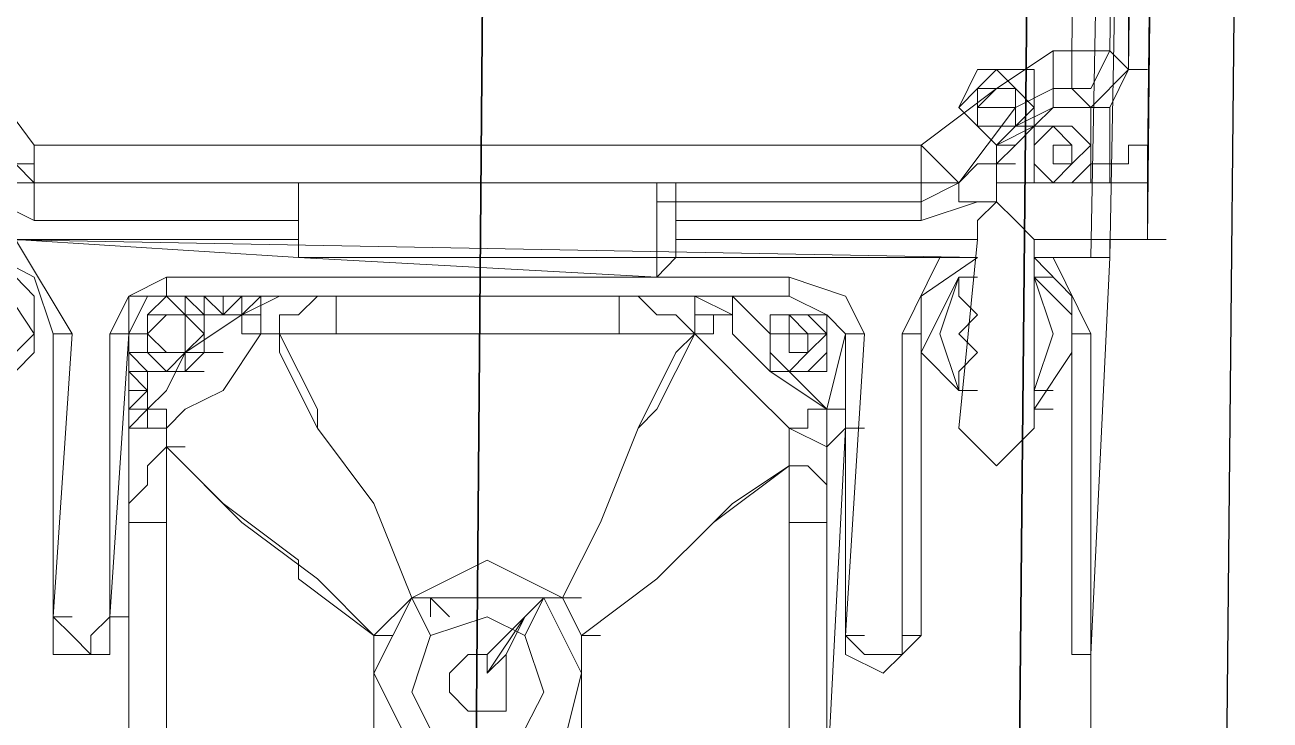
# Model space of a CAD drawing. Header units: millimetres. Extents: x -45 to 90, y -17 to 16.
# Drawn here: x 6.7914 to 7.0939, y 0.9421 to 1.1111 of the extents above; entities that cross this region are included whole.
import ezdxf

# ---------------------------------------------------------------- set-up
doc = ezdxf.new("R2010")
doc.units = ezdxf.units.MM
doc.header["$PDMODE"] = 3
doc.layers.add('PDF_Geometry', color=7, linetype='Continuous')

msp = doc.modelspace()

# ---------------------------------------------------------------- linework, layer by layer
at = {"color": 4}
msp.add_lwpolyline([(6.88247, -1.30647), (6.882, -1.36372), (6.87786, -1.8637), (6.87371, -2.36368), (6.91513, 2.63615)], dxfattribs=at)
at = {"color": 1}
msp.add_lwpolyline([(6.90598, 1.5311), (6.88076, -1.51276)], dxfattribs=at)
at = {"color": 4}
for centre in [(6.89329, 0), (6.8928, -0.05895)]:
    msp.add_circle(centre, 1.75, dxfattribs=at)
msp.add_point((6.90779, 1.74994), dxfattribs=at)
at = {"layer": 'PDF_Geometry', "lineweight": 18}
for points in [[(6.90827, 1.39357), (6.96328, 1.38899), (6.95411, 1.39835), (6.90368, 1.39835), (6.90827, 1.39835), (6.90827, 1.39357), (6.90368, 1.39357), (6.76158, 1.39357), (6.76158, 1.10477), (6.76616, 1.10477), (6.77991, 1.10019), (6.79366, 1.08185), (6.90368, 1.08185), (7.00912, 1.08185), (7.02745, 1.0956), (7.04121, 1.10477), (7.04579, 1.10477), (7.05038, 1.45775), (7.04579, 1.45775), (7.03204, 1.46233), (7.02287, 1.47609), (7.01829, 1.49901), (6.96328, 1.49901), (6.96328, 1.38899)], [(7.06413, 1.46233), (7.05954, 1.10019), (7.05496, 1.09102), (7.05038, 1.09102), (7.05954, 1.10019), (7.05496, 1.10477), (7.05954, 1.45775), (7.05038, 1.45775), (7.05038, 1.46233), (7.05038, 1.46692), (7.04121, 1.46692), (7.04579, 1.4715), (7.03662, 1.47609), (7.03662, 1.48067), (7.03204, 1.49442), (7.03204, 1.48984)], [(7.05954, 1.48984), (7.05496, 1.48984), (7.04579, 1.49442), (7.05496, 1.48984), (7.05496, 1.48067), (7.05954, 1.48067), (7.05954, 1.4715), (7.06413, 1.46233), (7.05954, 1.46233), (7.05954, 1.10019), (7.06413, 1.10019)], [(6.94952, 1.05893), (7.02287, 1.05893), (7.02287, 1.06352), (7.02745, 1.0681), (7.03204, 1.06352), (7.03662, 1.05893), (7.06413, 1.05893), (7.06871, 1.05893), (7.06413, 1.05893), (7.06871, 1.05893), (7.06413, 1.05893), (7.06871, 1.48984), (7.06413, 1.07727), (7.06413, 1.07268), (7.05496, 1.07268)], [(7.05954, 1.30189), (7.05496, 1.30189), (7.05496, 1.29731), (7.05038, 1.05454), (7.03662, 1.05454)], [(7.05038, 1.05454), (7.05496, 1.05454), (7.05954, 1.29731), (7.05496, 1.29731), (7.05954, 1.29731)], [(6.76616, 1.10477), (6.76616, 1.10019), (6.76616, 1.0956), (6.77074, 1.09102), (6.77533, 1.08644), (6.78908, 1.07268), (6.7845, 1.07268), (6.7845, 1.0681), (6.79366, 1.06352), (6.79366, 1.07268), (6.78908, 1.07268), (6.78908, 1.07727), (6.79366, 1.07268), (6.79825, 1.07268)], [(7.04121, 1.10477), (7.04121, 1.10019), (7.04121, 1.0956), (7.03204, 1.09102), (7.03204, 1.08644), (7.02745, 1.08185), (7.02745, 1.07727), (7.02287, 1.07727), (7.01829, 1.07268), (7.01829, 1.0681), (7.02287, 1.0681), (7.00912, 1.06352), (7.00912, 1.0681), (7.01829, 1.07268), (7.00912, 1.07268), (7.00912, 1.0681), (6.94952, 1.0681), (6.94952, 1.05454), (6.94494, 1.05454), (6.94494, 1.04976)], [(7.03204, 1.08185), (7.03662, 1.08644), (7.03204, 1.08644), (7.04121, 1.09102), (7.04121, 1.0956), (7.04579, 1.0956), (7.04579, 1.10019), (7.04579, 1.10477), (7.05496, 1.10477), (7.05038, 1.0956), (7.04579, 1.0956), (7.05038, 1.09102), (7.04121, 1.09102)], [(6.77991, 1.10019), (6.77533, 1.10019), (6.77533, 1.0956), (6.77533, 1.09102), (6.77074, 1.09102), (6.78908, 1.07727), (6.79366, 1.07727), (6.79366, 1.08185), (6.79366, 1.07727), (6.79366, 1.07268), (6.90368, 1.07268), (7.00912, 1.07268), (7.00912, 1.07727), (7.00912, 1.08185), (7.0137, 1.07727), (7.01829, 1.07268), (7.03204, 1.09102), (7.03204, 1.0956), (7.02745, 1.0956)], [(7.02287, 1.0681), (7.02745, 1.0681), (7.02745, 1.07268), (7.03204, 1.07268), (7.02745, 1.07268), (7.03204, 1.07268), (7.05038, 1.07268), (7.05496, 1.07268), (7.05038, 1.07268), (7.05038, 1.09102), (7.05038, 1.07727), (7.05496, 1.07727), (7.05496, 1.09102), (7.05038, 1.09102), (7.05496, 1.09102), (7.05038, 1.09102), (7.04121, 1.09102), (7.03662, 1.08644)], [(7.02745, 1.07727), (7.03204, 1.07727), (7.02745, 1.07727), (7.03204, 1.08185), (7.02745, 1.08185), (7.02745, 1.07727), (7.02745, 1.07268), (7.03204, 1.07268), (7.03662, 1.07268), (7.03662, 1.07727), (7.03662, 1.08185), (7.04121, 1.08644), (7.04579, 1.08644), (7.05038, 1.08185), (7.05038, 1.07727), (7.04579, 1.07268)], [(7.06413, 1.07268), (7.06413, 1.07727), (7.06413, 1.08185), (7.05954, 1.08185), (7.05954, 1.07727), (7.05496, 1.07727), (7.05496, 1.07268), (7.05038, 1.07268), (7.05038, 1.07727), (7.05496, 1.07727)], [(7.03662, 1.07268), (7.03204, 1.07268), (7.02745, 1.07268), (7.02745, 1.07727), (7.02745, 1.07268), (7.03204, 1.07268), (7.03662, 1.07268), (7.04579, 1.07268), (7.05038, 1.07268)], [(6.85784, 1.07268), (6.79366, 1.07268)], [(6.86243, 1.05454), (6.85784, 1.05454), (6.85784, 1.07268), (6.85326, 1.07268)], [(6.85784, 1.0681), (6.85784, 1.05454), (6.94494, 1.05454), (6.94494, 1.07268)], [(7.06413, 1.07268), (7.06413, 1.05893), (7.06413, 1.07268)], [(6.79366, 1.06352), (6.85784, 1.06352)], [(6.94952, 1.06352), (7.00912, 1.06352)], [(6.85784, 1.05893), (6.7845, 1.05893)], [(6.7845, 1.05893), (7.02287, 1.05454), (7.00912, 1.04518), (7.00912, 1.03601), (7.00912, 0.96267), (7.00453, 0.95808), (6.99995, 0.9535), (6.99078, 0.95808), (6.99078, 0.96267), (6.99078, 1.03601), (6.9862, 1.0406), (6.97703, 1.04518), (6.82575, 1.04518), (6.81659, 1.04518), (6.81659, 1.03601), (6.812, 0.96725), (6.812, 1.03601), (6.81659, 1.03601), (6.82117, 1.03601), (6.82117, 1.0406), (6.82575, 1.04518), (6.83034, 1.04518), (6.82575, 1.04518), (6.82117, 1.04518), (6.81659, 1.03601), (6.82117, 1.03601), (6.82117, 1.03143), (6.82575, 1.03143), (6.82117, 1.03143), (6.82117, 1.0406), (6.82575, 1.0406)], [(6.78908, 1.05893), (6.80283, 1.03601), (6.79825, 1.03601), (6.80283, 1.03601), (6.78908, 1.05893)], [(6.78908, 1.05893), (6.85784, 1.05454), (6.94494, 1.04976), (6.94952, 1.05454), (7.0137, 1.05454)], [(7.02287, 1.05893), (7.01829, 1.01309), (7.02287, 1.00851), (7.02745, 1.00392), (7.03204, 1.00851), (7.03662, 1.01309), (7.03662, 1.05893)], [(6.84409, 1.0406), (6.84867, 1.0406), (6.84409, 1.0406), (6.84409, 1.04518), (6.84867, 1.04518), (6.84409, 1.04518), (6.84867, 1.04518), (6.84409, 1.04518), (6.84409, 1.0406), (6.83951, 1.0406), (6.83492, 1.0406), (6.83492, 1.03601), (6.83492, 1.03143), (6.83492, 1.03601), (6.83492, 1.0406), (6.83951, 1.0406), (6.83492, 1.0406), (6.83492, 1.04518), (6.83034, 1.04518), (6.83492, 1.0406), (6.83492, 1.03601), (6.83492, 1.03143), (6.83492, 1.03601), (6.83492, 1.0406), (6.83951, 1.0406), (6.84409, 1.0406), (6.85326, 1.04518), (6.86701, 1.04518), (6.93577, 1.04518), (6.86701, 1.04518), (6.85326, 1.04518), (6.84867, 1.04518), (6.84867, 1.0406), (6.84409, 1.0406), (6.84867, 1.0406), (6.84867, 1.03601), (6.84409, 1.03601), (6.84409, 1.0406), (6.83034, 1.03143), (6.82575, 1.02226), (6.82117, 1.01767), (6.82117, 1.02226), (6.82117, 1.02684), (6.82575, 1.02684), (6.82117, 1.03143), (6.81659, 1.03143), (6.82117, 1.03143), (6.81659, 1.03143), (6.81659, 1.02684), (6.82117, 1.02226), (6.81659, 1.02226), (6.81659, 1.02684), (6.81659, 1.03143), (6.81659, 1.03601), (6.82117, 1.03601), (6.82117, 1.0406), (6.82575, 1.04518), (6.83034, 1.0406), (6.83492, 1.0406), (6.83492, 1.03601), (6.83492, 1.03143), (6.83034, 1.03143), (6.83034, 1.02684), (6.82575, 1.02684), (6.83034, 1.02684), (6.82575, 1.02684), (6.83034, 1.02684), (6.83034, 1.03143), (6.83492, 1.03143), (6.83951, 1.03143), (6.83492, 1.03143), (6.83492, 1.03601), (6.83492, 1.0406), (6.83951, 1.0406), (6.83951, 1.04518), (6.83951, 1.0406), (6.84409, 1.04518), (6.84409, 1.0406), (6.83951, 1.0406), (6.83492, 1.0406), (6.83492, 1.04518), (6.83034, 1.04518), (6.83492, 1.0406), (6.83492, 1.03601), (6.83492, 1.03143), (6.83034, 1.02684), (6.82575, 1.02684), (6.83034, 1.02684), (6.83492, 1.03143), (6.83492, 1.03601), (6.83492, 1.0406), (6.83034, 1.0406), (6.83034, 1.04518), (6.83034, 1.0406), (6.83492, 1.0406), (6.83034, 1.0406), (6.83034, 1.04518), (6.83034, 1.0406), (6.83492, 1.0406), (6.83034, 1.0406), (6.82575, 1.04518), (6.83034, 1.04518), (6.83492, 1.04518), (6.83034, 1.04518), (6.83492, 1.04518), (6.83951, 1.04518), (6.83492, 1.04518), (6.83034, 1.04518), (6.82575, 1.04518), (6.82575, 1.04976), (6.81659, 1.04518), (6.812, 1.03601), (6.81659, 1.04518), (6.82575, 1.04976), (6.82575, 1.04518), (6.82117, 1.04518), (6.81659, 1.03601), (6.812, 1.03601), (6.812, 0.96725), (6.80742, 0.96267), (6.80742, 0.95808), (6.80283, 0.96267), (6.79825, 0.96725), (6.79825, 1.03601), (6.79366, 1.04976), (6.7845, 1.05454), (6.79366, 1.04518), (6.79366, 1.03143), (6.7845, 1.02226)], [(6.7845, 1.05454), (6.79366, 1.04976), (6.79825, 1.03601), (6.79825, 0.96725), (6.79825, 0.95808), (6.80742, 0.95808), (6.812, 0.95808), (6.812, 0.96725), (6.81659, 1.03601), (6.81659, 1.04518), (6.82575, 1.04518), (6.97703, 1.04518), (6.9862, 1.0406), (6.99078, 1.03601), (6.99078, 0.96267), (6.99078, 0.95808), (6.99995, 0.9535), (7.00453, 0.95808), (7.00912, 0.96267), (7.00912, 1.03601), (7.00912, 1.04518), (7.02287, 1.05454), (7.0137, 1.05454), (7.00453, 1.03601), (7.00912, 1.03601), (7.00453, 1.03601), (7.0137, 1.05454), (7.02287, 1.05454)], [(6.7845, 1.02684), (6.79366, 1.03601), (6.7845, 1.04976)], [(6.81659, 0.92599), (6.81659, 1.01309), (6.82117, 1.01767), (6.82575, 1.02226), (6.83034, 1.03143), (6.84409, 1.0406), (6.84867, 1.0406), (6.84409, 1.0406), (6.84409, 1.03601), (6.84867, 1.03601), (6.84867, 1.0406), (6.84867, 1.04518), (6.85326, 1.04518), (6.84867, 1.04518), (6.84409, 1.04518), (6.84409, 1.0406), (6.84867, 1.04518), (6.95869, 1.04518), (6.95411, 1.04518), (6.96328, 1.0406), (6.96328, 1.03601), (6.97245, 1.02684), (6.9862, 1.01767), (6.99078, 1.01767), (6.99078, 1.03601), (6.99537, 1.03601), (6.99078, 0.96267), (6.99537, 1.03601), (6.99078, 1.03601), (6.99078, 1.01767), (6.99078, 1.01309), (6.9862, 0.92599), (6.99078, 1.01309), (6.99537, 1.01309), (6.99078, 1.01309), (6.9862, 0.92599)], [(6.81659, 0.93058), (6.81659, 0.99017), (6.82117, 0.99017), (6.82575, 0.99017), (6.82575, 0.97183), (6.82575, 0.94891), (6.82575, 0.93058), (6.82575, 0.94891), (6.82575, 0.97183), (6.82575, 0.99017), (6.82575, 0.99934), (6.82575, 1.00392), (6.82575, 1.00851), (6.82575, 1.01309), (6.83034, 1.01767), (6.83951, 1.02226), (6.84867, 1.03601), (6.85326, 1.03601), (6.85784, 1.03601), (6.86701, 1.03601), (6.86701, 1.0406), (6.86701, 1.04518), (6.86243, 1.04518), (6.85784, 1.0406), (6.85326, 1.0406), (6.85326, 1.03601), (6.85326, 1.03143), (6.86243, 1.01309), (6.87618, 0.99475), (6.88535, 0.97183), (6.88993, 0.97183), (6.88535, 0.97183), (6.90368, 0.981), (6.92202, 0.97183), (6.91744, 0.97183), (6.91285, 0.96267), (6.91744, 0.97183), (6.92202, 0.97183), (6.93119, 0.99017), (6.94036, 1.01309), (6.94952, 1.03143), (6.95411, 1.03601), (6.94952, 1.0406), (6.94494, 1.0406), (6.94036, 1.04518), (6.93577, 1.04518), (6.93577, 1.0406), (6.93577, 1.03601), (6.94036, 1.03601), (6.94494, 1.03601), (6.94952, 1.03601), (6.95411, 1.03601), (6.94494, 1.01767), (6.94036, 1.01309), (6.93119, 0.99017), (6.92202, 0.97183), (6.9266, 0.97183), (6.92202, 0.97183), (6.91744, 0.97183), (6.92202, 0.97183), (6.9266, 0.97183), (6.92202, 0.97183), (6.91744, 0.97183), (6.92202, 0.97183), (6.9266, 0.96267), (6.9266, 0.93516)], [(6.87618, 0.93994), (6.87618, 0.96267), (6.88076, 0.96267), (6.87618, 0.96267), (6.88535, 0.97183), (6.87618, 0.99475), (6.86243, 1.01309), (6.86243, 1.01767), (6.85326, 1.03601), (6.85784, 1.03601), (6.85326, 1.03601), (6.85784, 1.03601), (6.86701, 1.03601), (6.87159, 1.03601), (6.90368, 1.03601), (6.93577, 1.03601), (6.93577, 1.0406), (6.93577, 1.04518), (6.94036, 1.04518), (6.94494, 1.0406), (6.94952, 1.0406), (6.95411, 1.03601), (6.95869, 1.03601), (6.95411, 1.03601), (6.94952, 1.03601), (6.94494, 1.03601), (6.94036, 1.03601), (6.93577, 1.03601), (6.90368, 1.03601), (6.87159, 1.03601), (6.86701, 1.03601), (6.86701, 1.0406), (6.86701, 1.04518), (6.86243, 1.04518), (6.85784, 1.0406), (6.85326, 1.0406), (6.85326, 1.03601), (6.85784, 1.03601), (6.85326, 1.03601), (6.84867, 1.03601), (6.83951, 1.02226), (6.83034, 1.01767), (6.82575, 1.01309), (6.82575, 1.01767), (6.82117, 1.01767), (6.82117, 1.01309), (6.82575, 1.01309), (6.82575, 1.01767), (6.82117, 1.01767), (6.82117, 1.01309), (6.81659, 1.01309), (6.81659, 0.99017), (6.81659, 0.99475), (6.82117, 0.99934), (6.82117, 1.00392), (6.82575, 1.00851), (6.83951, 0.99475), (6.85784, 0.981), (6.85784, 0.97642), (6.87618, 0.96267), (6.88076, 0.96267), (6.87618, 0.96267), (6.86243, 0.97642), (6.84409, 0.99017), (6.82575, 1.00851), (6.82575, 1.00392), (6.82575, 0.99934), (6.82575, 0.99017), (6.82117, 0.99017), (6.81659, 0.99017), (6.81659, 0.93058)], [(6.97703, 0.93516), (6.97703, 0.97183), (6.97703, 0.99017), (6.97703, 0.99934), (6.97703, 1.00392), (6.97703, 1.01309), (6.98161, 1.01309), (6.98161, 1.01767), (6.9862, 1.01767), (6.97703, 1.02684), (6.97245, 1.02684), (6.97245, 1.03601), (6.96328, 1.04518), (6.95869, 1.04518), (6.96328, 1.04518), (6.95869, 1.04518), (6.84867, 1.04518), (6.85326, 1.04518), (6.84409, 1.0406), (6.84867, 1.0406), (6.84409, 1.0406), (6.83951, 1.0406), (6.83492, 1.04518), (6.83034, 1.04518), (6.83492, 1.04518), (6.83951, 1.04518), (6.83492, 1.04518), (6.83951, 1.0406), (6.83951, 1.04518), (6.83951, 1.0406), (6.84409, 1.04518), (6.84867, 1.04518), (6.95869, 1.04518), (6.84867, 1.04518), (6.84409, 1.0406)], [(6.83492, 1.04518), (6.84409, 1.04518), (6.83492, 1.04518)], [(6.83492, 1.04518), (6.84409, 1.04518), (6.83492, 1.04518)], [(6.95869, 1.03601), (6.95411, 1.03601), (6.95869, 1.03143), (6.96786, 1.02226), (6.97703, 1.01309), (6.98161, 1.01309), (6.98161, 1.01767), (6.9862, 1.01767), (6.97703, 1.02684), (6.9862, 1.02684), (6.9862, 1.03601), (6.9862, 1.0406), (6.97703, 1.0406), (6.97245, 1.0406), (6.97245, 1.03601), (6.96328, 1.04518), (6.96328, 1.0406), (6.95411, 1.04518)], [(6.95411, 1.04518), (6.95869, 1.04518), (6.96328, 1.04518), (6.97703, 1.04518), (6.9862, 1.0406), (6.99078, 1.03601), (6.9862, 1.01767), (6.97245, 1.02684), (6.96328, 1.03601), (6.96328, 1.0406), (6.96328, 1.04518), (6.96786, 1.04518), (6.96328, 1.04518), (6.96786, 1.04518), (6.96328, 1.04518), (6.97703, 1.04518), (6.9862, 1.0406), (6.99078, 1.03601), (6.9862, 1.01767), (6.9862, 1.01309), (6.9862, 1.00851), (6.9862, 1.01767), (6.99078, 1.01767), (6.99078, 1.01309), (6.9862, 1.00851), (6.9862, 1.01767), (6.99078, 1.01767), (6.99078, 1.01309), (6.9862, 1.00851), (6.97703, 1.01309), (6.96786, 1.02226), (6.95869, 1.03143), (6.95411, 1.03601), (6.95869, 1.03601)], [(6.82575, 1.0406), (6.82117, 1.0406), (6.82117, 1.03143)], [(6.83034, 1.0406), (6.82575, 1.0406)], [(6.83034, 1.0406), (6.82575, 1.0406)], [(6.82117, 1.03601), (6.81659, 1.03601), (6.81659, 1.03143)], [(6.82117, 1.03601), (6.82117, 1.03143)], [(6.85326, 1.03601), (6.86243, 1.01767), (6.86243, 1.01309), (6.87618, 0.99475), (6.88535, 0.97183)], [(6.88535, 0.97183), (6.87618, 0.99475), (6.86243, 1.01309), (6.85326, 1.03143), (6.85326, 1.03601)], [(6.85326, 1.03601), (6.85784, 1.03601)], [(6.85326, 1.03601), (6.85784, 1.03601)], [(6.82117, 1.03143), (6.81659, 1.03143)], [(6.82575, 1.02684), (6.82117, 1.03143)], [(6.82117, 1.03143), (6.82575, 1.03143)], [(6.82117, 1.03143), (6.82575, 1.03143)], [(6.81659, 0.92599), (6.81659, 1.01309), (6.82117, 1.01767), (6.81659, 1.01767), (6.81659, 1.01309), (6.82117, 1.01309), (6.82575, 1.01309), (6.82575, 1.00851), (6.83951, 0.99475), (6.85784, 0.981), (6.85784, 0.97642), (6.87618, 0.96267), (6.88076, 0.96267), (6.87618, 0.96267), (6.86243, 0.97642), (6.84409, 0.99017), (6.82575, 1.00851), (6.83034, 1.00851), (6.82575, 1.00851), (6.82117, 1.00392), (6.82117, 0.99934), (6.81659, 0.99475), (6.81659, 0.99017), (6.81659, 1.01309), (6.82117, 1.01767), (6.82575, 1.01767), (6.82117, 1.01767), (6.81659, 1.01767), (6.82117, 1.01767), (6.81659, 1.01767), (6.81659, 1.02684), (6.81659, 1.01767), (6.82117, 1.02226), (6.81659, 1.02226), (6.82117, 1.02226), (6.81659, 1.01767), (6.82117, 1.01767), (6.82117, 1.02226), (6.82117, 1.02684), (6.81659, 1.02684), (6.82117, 1.02684), (6.82117, 1.02226), (6.81659, 1.02226), (6.81659, 1.02684), (6.82117, 1.02226), (6.82117, 1.01767), (6.81659, 1.01767), (6.81659, 1.01309), (6.81659, 0.92599)], [(6.81659, 1.01767), (6.81659, 1.02684)], [(6.81659, 1.02684), (6.81659, 1.01767)], [(6.82117, 1.02684), (6.82575, 1.02684), (6.83034, 1.02684)], [(6.82117, 1.02684), (6.82575, 1.02684)], [(6.82117, 1.02684), (6.82575, 1.02684), (6.83034, 1.02684)], [(6.82117, 1.02684), (6.82575, 1.02684)], [(6.82575, 1.02684), (6.82117, 1.02684)], [(6.82117, 1.02226), (6.82117, 1.02684)], [(6.83034, 1.02684), (6.83492, 1.02684)], [(6.83034, 1.02684), (6.83492, 1.02684)], [(6.82117, 1.01767), (6.82117, 1.02226)], [(6.81659, 1.01309), (6.81659, 1.01767)], [(6.82117, 1.01767), (6.81659, 1.01309)], [(6.82117, 1.01767), (6.81659, 1.01767), (6.81659, 1.01309)], [(6.81659, 1.01767), (6.82117, 1.01767)], [(6.81659, 1.01767), (6.82117, 1.01767)], [(6.81659, 1.01767), (6.82117, 1.01767)], [(6.9862, 0.92599), (6.99078, 1.01309), (6.99078, 1.01767), (6.9862, 1.01767), (6.9862, 1.01309), (6.9862, 1.00851), (6.9862, 0.99017), (6.9862, 0.99475), (6.9862, 0.99934), (6.98161, 1.00392), (6.97703, 1.00392), (6.98161, 1.00392), (6.97703, 1.00392), (6.95869, 0.99017), (6.94494, 0.97642), (6.9266, 0.96267), (6.9266, 0.93516)], [(6.99078, 1.01767), (6.9862, 1.01767), (6.99078, 1.01767)], [(6.99078, 1.01767), (6.9862, 1.01767), (6.99078, 1.01767)], [(6.81659, 1.01309), (6.81659, 0.92599)], [(6.9862, 0.93058), (6.9862, 0.99017), (6.98161, 0.99017), (6.97703, 0.99017), (6.98161, 0.99017), (6.9862, 0.99017), (6.9862, 1.00851), (6.97703, 1.01309), (6.97703, 1.00392), (6.96328, 0.99475), (6.95869, 0.99017), (6.94494, 0.97642), (6.9266, 0.96267), (6.93119, 0.96267), (6.9266, 0.96267), (6.92202, 0.97183), (6.91744, 0.97183), (6.92202, 0.97183), (6.90368, 0.981), (6.88535, 0.97183), (6.88993, 0.97183)], [(6.82575, 1.00851), (6.83034, 1.00851)], [(6.82575, 1.00851), (6.83034, 1.00851)], [(6.97703, 1.00392), (6.98161, 1.00392)], [(6.97703, 1.00392), (6.98161, 1.00392)], [(6.97703, 1.00392), (6.98161, 1.00392)], [(6.97703, 0.93516), (6.97703, 0.97183), (6.97703, 0.99017), (6.97703, 0.99934), (6.97703, 1.00392), (6.98161, 1.00392), (6.9862, 0.99934), (6.9862, 0.99475), (6.9862, 0.99017), (6.9862, 0.93058)], [(6.97703, 1.00392), (6.98161, 1.00392)], [(6.90368, 0.95808), (6.90827, 0.96267), (6.91285, 0.96725), (6.91744, 0.97183), (6.88993, 0.97183), (6.88535, 0.97183), (6.87618, 0.96267), (6.88076, 0.96267), (6.87618, 0.96267), (6.88076, 0.96267), (6.87618, 0.96267), (6.87618, 0.93994)], [(6.88535, 0.93516), (6.87618, 0.9535), (6.88535, 0.97183), (6.88993, 0.96267), (6.88535, 0.97183), (6.87618, 0.9535), (6.88535, 0.93516)], [(6.88993, 0.97183), (6.88535, 0.97183), (6.88993, 0.97183), (6.89452, 0.96725), (6.88993, 0.97183), (6.88535, 0.97183), (6.88993, 0.97183), (6.88535, 0.97183), (6.88993, 0.97183), (6.91744, 0.97183), (6.91285, 0.96725), (6.91744, 0.97183), (6.9266, 0.9535), (6.92202, 0.93516)], [(6.88993, 0.97183), (6.88993, 0.96725)], [(6.88993, 0.97183), (6.88993, 0.96725)], [(6.92202, 0.93516), (6.9266, 0.9535), (6.91744, 0.97183), (6.91285, 0.96725), (6.90368, 0.9535), (6.91285, 0.96725), (6.90827, 0.95808), (6.90368, 0.9535), (6.90368, 0.95808)], [(6.9266, 0.96267), (6.93119, 0.96267)], [(6.9266, 0.96267), (6.93119, 0.96267)], [(6.9266, 0.96267), (6.93119, 0.96267)], [(6.9266, 0.96267), (6.93119, 0.96267)]]:
    msp.add_lwpolyline(points, dxfattribs=at)
at = {"layer": 'PDF_Geometry', "lineweight": 25}
msp.add_lwpolyline([(7.08246, 0.83431), (7.08705, 1.30189), (7.03662, 1.30189), (7.03204, 0.83431), (7.03662, 1.30189), (6.77533, 1.30647), (7.03662, 1.30189)], dxfattribs=at)
at = {"layer": 'PDF_Geometry', "lineweight": 18}
for points in [[(7.03662, 1.09102), (7.03662, 1.10019), (7.02745, 1.10019), (7.02287, 1.10019), (7.01829, 1.09102), (7.02287, 1.08644), (7.02745, 1.08185), (7.03662, 1.08644), (7.03662, 1.09102), (7.03204, 1.0956), (7.02745, 1.10019), (7.02287, 1.0956), (7.01829, 1.09102), (7.02287, 1.08644), (7.02745, 1.08185), (7.03204, 1.08644)], [(7.03662, 1.09102), (7.03204, 1.0956), (7.02745, 1.10019), (7.02287, 1.0956), (7.02287, 1.09102), (7.02287, 1.08644), (7.02745, 1.08644), (7.03204, 1.08644)], [(7.03662, 1.09102), (7.03204, 1.0956), (7.02745, 1.10019), (7.02287, 1.0956), (7.02287, 1.09102), (7.02287, 1.08644), (7.02745, 1.08644), (7.03204, 1.08644)], [(7.03204, 1.09102), (7.03204, 1.0956), (7.02745, 1.0956), (7.02287, 1.0956), (7.02287, 1.09102), (7.02287, 1.08644), (7.02745, 1.08644), (7.03204, 1.08644)], [(7.02287, 1.09102), (7.02745, 1.09102), (7.03204, 1.09102), (7.03204, 1.0956), (7.02745, 1.0956)], [(7.04579, 1.08644), (7.04121, 1.08644), (7.03662, 1.08185), (7.03662, 1.07727), (7.03662, 1.07268), (7.04579, 1.07268), (7.05038, 1.07727), (7.05038, 1.08185)], [(7.04579, 1.08185), (7.04121, 1.08644), (7.03662, 1.08185), (7.03662, 1.07727), (7.04121, 1.07268), (7.04579, 1.07727)], [(7.05038, 1.08185), (7.04579, 1.08644), (7.04121, 1.08644), (7.03662, 1.08644), (7.03662, 1.08185), (7.03662, 1.07727), (7.04121, 1.07268), (7.04579, 1.07727)], [(7.04121, 1.07727), (7.04121, 1.08185), (7.04579, 1.08185), (7.04579, 1.07727)], [(6.94952, 1.0681), (6.94494, 1.0681), (6.94494, 1.07268), (6.85784, 1.07268), (6.85784, 1.0681), (6.85784, 1.07268), (6.85326, 1.07268), (6.85784, 1.07268), (6.85784, 1.0681), (6.85784, 1.07268), (6.85326, 1.07268), (6.85784, 1.07268), (6.94494, 1.07268), (6.95411, 1.07268), (6.94952, 1.07268), (6.94952, 1.0681), (6.94952, 1.07268), (6.95411, 1.07268), (6.94952, 1.07268)], [(7.02287, 1.05893), (7.01829, 1.01309), (7.02287, 1.00851), (7.02745, 1.00392), (7.03204, 1.00851), (7.03662, 1.01309), (7.03662, 1.05893), (7.03204, 1.06352), (7.02745, 1.0681), (7.02287, 1.06352)], [(7.05496, 1.05454), (7.05496, 1.05893)], [(6.7845, 1.05454), (6.79366, 1.04518), (6.79366, 1.03143), (6.7845, 1.02226), (6.7845, 1.02684), (6.79366, 1.03601), (6.7845, 1.04976)], [(7.04579, 0.95808), (7.05038, 0.95808), (7.05038, 0.9535), (7.05038, 0.95808), (7.05496, 1.05454), (7.04121, 1.05454), (7.05496, 1.05454), (7.05038, 0.95808), (7.05038, 1.03601), (7.05038, 0.95808), (7.04579, 0.95808), (7.05038, 0.95808), (7.05038, 0.9535), (7.05038, 0.95808), (7.04579, 0.95808), (7.04579, 1.03601), (7.04579, 1.04518), (7.03662, 1.05454), (7.04121, 1.05454), (7.05038, 1.03601), (7.04579, 1.03601), (7.05038, 1.03601), (7.04121, 1.05454), (7.03662, 1.05454), (7.04579, 1.04518), (7.04579, 1.03601)], [(6.82575, 1.04976), (6.97703, 1.04976)], [(6.97703, 1.04518), (6.97703, 1.04976), (6.99078, 1.04518), (6.99537, 1.03601), (6.99078, 1.04518), (6.97703, 1.04976), (6.97703, 1.04518), (6.9862, 1.0406), (6.99078, 1.03601), (6.9862, 1.0406)], [(7.02287, 1.02226), (7.01829, 1.02226), (7.0137, 1.03601), (7.01829, 1.04976), (7.01829, 1.04518), (7.02287, 1.0406), (7.01829, 1.04518), (7.01829, 1.04976), (7.02287, 1.04976), (7.01829, 1.04976), (7.0137, 1.0406), (7.00912, 1.03143), (7.01829, 1.02226), (7.02287, 1.02226), (7.01829, 1.02226), (7.00912, 1.03143), (7.0137, 1.0406), (7.01829, 1.04976), (7.0137, 1.03601), (7.01829, 1.02226)], [(7.01829, 1.04976), (7.02287, 1.04976)], [(7.03662, 1.02226), (7.03662, 1.01767), (7.04579, 1.03143), (7.04579, 1.0406), (7.03662, 1.04976), (7.04121, 1.03601), (7.03662, 1.02226), (7.03662, 1.01767), (7.04121, 1.01767), (7.03662, 1.01767), (7.04579, 1.03143), (7.04579, 1.0406), (7.03662, 1.04976), (7.04121, 1.04976), (7.03662, 1.04976), (7.04121, 1.03601)], [(7.03662, 1.03143), (7.03662, 1.02684), (7.03662, 1.02226), (7.03662, 1.02684), (7.03662, 1.03143), (7.03662, 1.0406), (7.03662, 1.04518), (7.03662, 1.04976), (7.03662, 1.04518), (7.03662, 1.0406)], [(7.04121, 1.04976), (7.03662, 1.04976)], [(6.95411, 1.0406), (6.95411, 1.04518), (6.93577, 1.04518), (6.95411, 1.04518), (6.95411, 1.0406), (6.95411, 1.03601), (6.95869, 1.03601), (6.95869, 1.0406), (6.96328, 1.0406), (6.95869, 1.0406), (6.95411, 1.0406), (6.95411, 1.03601), (6.95869, 1.03601), (6.95869, 1.0406), (6.96328, 1.0406), (6.95869, 1.0406)], [(6.96328, 1.04518), (6.97703, 1.04518), (6.96328, 1.04518), (6.95869, 1.04518)], [(6.83034, 1.03601), (6.83034, 1.0406), (6.82575, 1.0406), (6.82117, 1.0406), (6.82117, 1.03601), (6.82117, 1.03143), (6.82575, 1.03143), (6.83034, 1.03143), (6.83034, 1.03601), (6.83034, 1.03143), (6.82575, 1.03143), (6.82117, 1.03601), (6.82575, 1.0406), (6.83034, 1.0406)], [(6.83492, 1.03601), (6.83034, 1.0406), (6.82575, 1.0406), (6.82117, 1.0406), (6.82117, 1.03601), (6.82117, 1.03143), (6.82575, 1.02684), (6.83034, 1.03143)], [(6.83034, 1.03601), (6.83034, 1.0406), (6.82575, 1.0406), (6.82117, 1.0406), (6.82117, 1.03601), (6.82117, 1.03143), (6.82575, 1.03143), (6.83034, 1.03143), (6.83034, 1.03601), (6.83034, 1.03143), (6.82575, 1.03143), (6.82117, 1.03601), (6.82575, 1.0406), (6.83034, 1.0406)], [(6.83492, 1.03601), (6.83034, 1.0406), (6.82575, 1.0406), (6.82117, 1.0406), (6.82117, 1.03601), (6.82117, 1.03143), (6.82575, 1.02684), (6.83034, 1.03143)], [(6.9862, 1.03601), (6.98161, 1.03601), (6.97703, 1.0406), (6.97703, 1.03601), (6.97245, 1.03601), (6.97245, 1.03143), (6.97703, 1.02684), (6.98161, 1.03143)], [(6.9862, 1.03601), (6.98161, 1.0406), (6.97703, 1.0406), (6.97245, 1.0406), (6.97245, 1.03601), (6.97245, 1.03143), (6.97703, 1.02684), (6.98161, 1.03143)], [(6.98161, 1.0406), (6.97703, 1.0406), (6.97245, 1.0406), (6.97245, 1.03601), (6.97245, 1.02684), (6.97703, 1.02684), (6.98161, 1.02684), (6.9862, 1.03143), (6.9862, 1.0406)], [(6.9862, 1.03601), (6.98161, 1.03601), (6.97703, 1.0406), (6.97703, 1.03601), (6.97245, 1.03601), (6.97245, 1.03143), (6.97703, 1.02684), (6.98161, 1.03143)], [(6.9862, 1.03601), (6.98161, 1.0406), (6.97703, 1.0406), (6.97245, 1.0406), (6.97245, 1.03601), (6.97245, 1.03143), (6.97703, 1.02684), (6.98161, 1.03143)], [(6.97245, 1.03601), (6.97245, 1.02684), (6.97703, 1.02684), (6.9862, 1.02684), (6.9862, 1.03601), (6.9862, 1.0406), (6.97703, 1.0406), (6.97245, 1.0406)], [(6.98161, 1.0406), (6.97703, 1.0406), (6.97245, 1.0406), (6.97245, 1.03601), (6.97245, 1.02684), (6.97703, 1.02684), (6.98161, 1.02684), (6.9862, 1.03143), (6.9862, 1.0406)], [(7.01829, 1.03601), (7.02287, 1.0406), (7.01829, 1.03601), (7.02287, 1.03143), (7.01829, 1.02684), (7.01829, 1.02226), (7.01829, 1.02684), (7.02287, 1.03143)], [(6.812, 0.96725), (6.812, 0.95808), (6.80742, 0.95808), (6.79825, 0.95808), (6.79825, 0.96725), (6.80283, 1.03601), (6.79825, 0.96725), (6.80283, 0.96725), (6.79825, 0.96725), (6.80283, 0.96267), (6.80742, 0.95808), (6.80742, 0.96267), (6.812, 0.96725), (6.81659, 0.96725)], [(6.9266, 0.97183), (6.92202, 0.97183), (6.93119, 0.99017), (6.94036, 1.01309), (6.94952, 1.03143), (6.95411, 1.03601), (6.94494, 1.01767), (6.94036, 1.01309), (6.93119, 0.99017), (6.92202, 0.97183)], [(6.95869, 1.03601), (6.95411, 1.03601)], [(6.98161, 1.03601), (6.98161, 1.03143), (6.97703, 1.03143), (6.97703, 1.03601)], [(6.98161, 1.03601), (6.98161, 1.03143), (6.97703, 1.03143), (6.97703, 1.03601)], [(7.00453, 0.96267), (7.00453, 0.95808), (6.99995, 0.95808), (6.99537, 0.95808), (6.99078, 0.96267), (6.99537, 0.96267), (6.99078, 0.96267), (6.99537, 0.95808), (6.99995, 0.95808), (7.00453, 0.95808), (7.00453, 0.96267), (7.00912, 0.96267), (7.00453, 0.96267), (7.00453, 1.03601)], [(6.82117, 1.02684), (6.81659, 1.03143), (6.81659, 1.02684)], [(6.82117, 1.02684), (6.81659, 1.03143), (6.81659, 1.02684)], [(6.83034, 1.02684), (6.82575, 1.02684)], [(7.04121, 1.02226), (7.03662, 1.02226)], [(6.82575, 1.01767), (6.82117, 1.01767)], [(6.97703, 1.00392), (6.96328, 0.99475), (6.95869, 0.99017), (6.94494, 0.97642), (6.9266, 0.96267), (6.94494, 0.97642), (6.95869, 0.99017)], [(6.91744, 0.94891), (6.91285, 0.96267), (6.90368, 0.96725), (6.88993, 0.96267), (6.88535, 0.94891), (6.88993, 0.93994), (6.90368, 0.93516), (6.91285, 0.93994)], [(6.91744, 0.94891), (6.91285, 0.96267), (6.90368, 0.96725), (6.88993, 0.96267), (6.88535, 0.94891), (6.88993, 0.93994), (6.90368, 0.93516), (6.91285, 0.93994)], [(6.90827, 0.95808), (6.91285, 0.96725), (6.90827, 0.96267), (6.90368, 0.95808), (6.8991, 0.95808), (6.89452, 0.9535), (6.89452, 0.94891), (6.8991, 0.94433), (6.90368, 0.94433), (6.90827, 0.94433), (6.90827, 0.94891)], [(6.93119, 0.96267), (6.9266, 0.96267)], [(6.90827, 0.95808), (6.90827, 0.94891), (6.90827, 0.94433), (6.90368, 0.94433), (6.8991, 0.94433), (6.89452, 0.94891), (6.89452, 0.9535), (6.8991, 0.95808), (6.90368, 0.95808), (6.90368, 0.9535)], [(7.05038, 0.93516), (7.05038, 0.9535)]]:
    msp.add_lwpolyline(points, close=True, dxfattribs=at)

doc.saveas('drawing.dxf')
